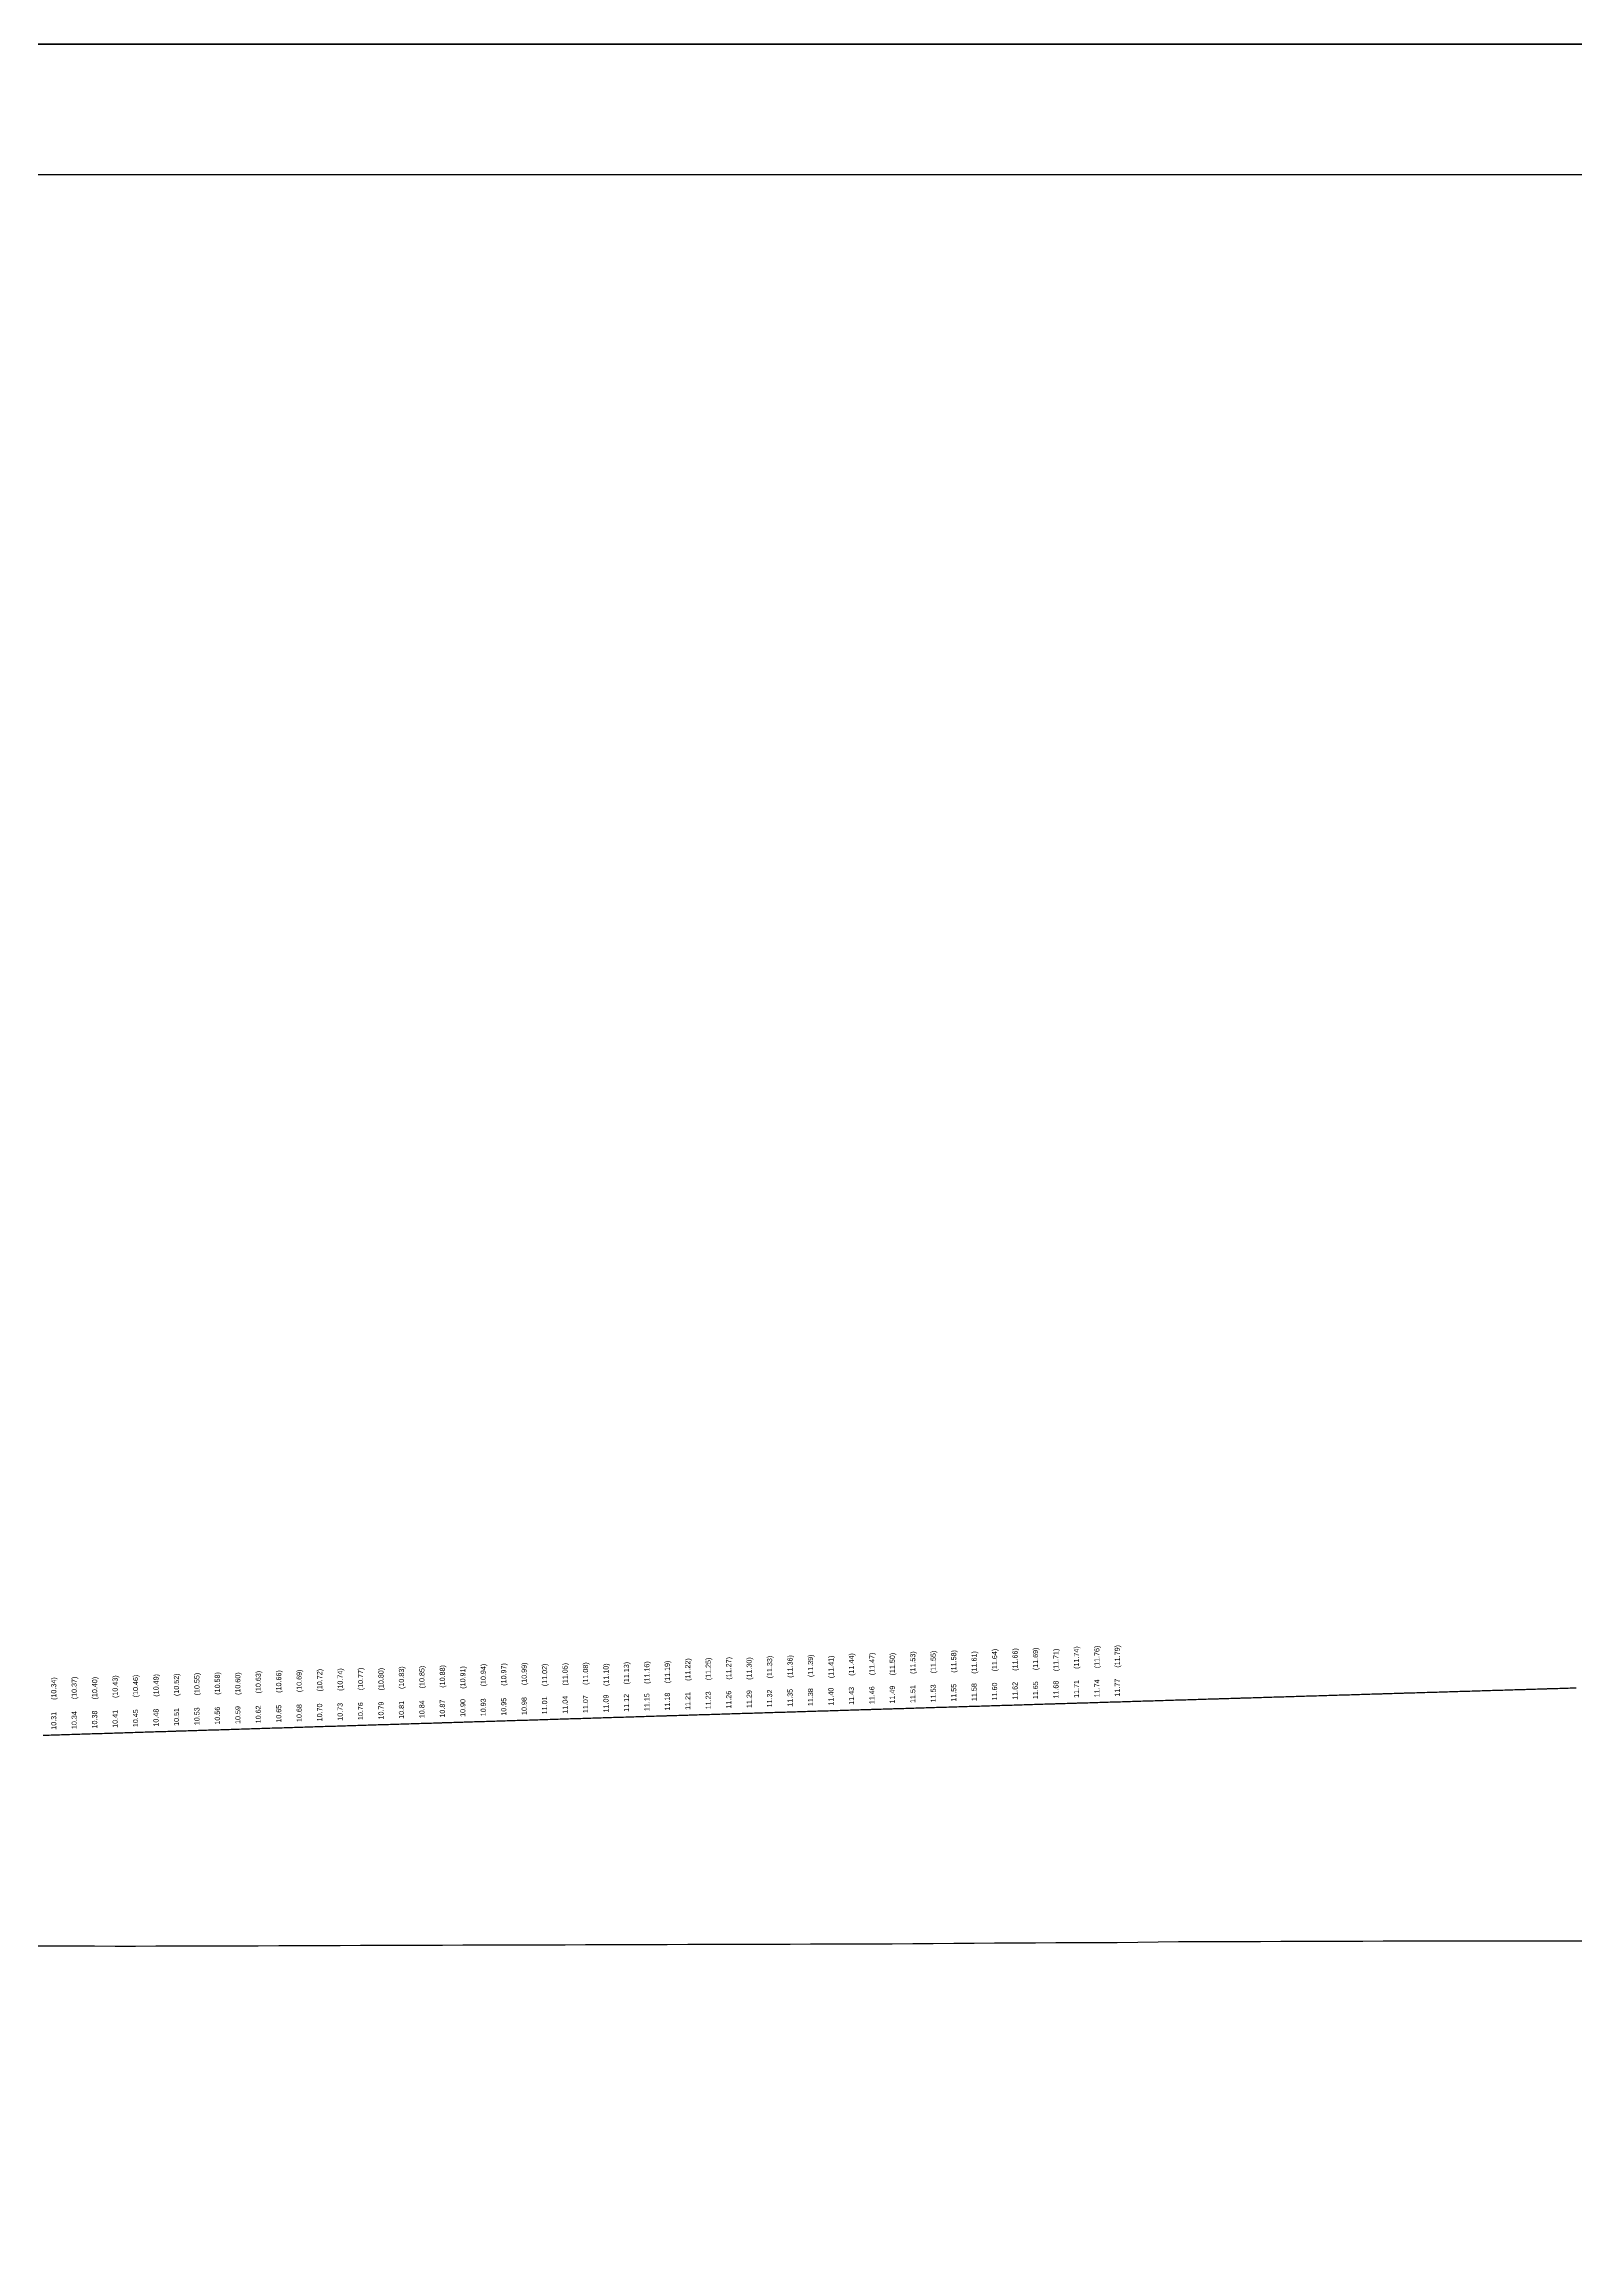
# Model space of a CAD drawing. Header units: millimetres. Extents: x 1864 to 10174863, y -4887456 to 5366151.
# Drawn here: x 5203639 to 5278528, y -10390 to 97511 of the extents above; entities that cross this region are included whole.
import ezdxf
from ezdxf import colors
from ezdxf.entities.mleader import LeaderData, LeaderLine
from ezdxf.enums import TextEntityAlignment as Align
from ezdxf.math import Vec2, Vec3

# ---------------------------------------------------------------- set-up
doc = ezdxf.new("R2010")
doc.units = ezdxf.units.MM
doc.layers.add('1-Бетон', color=106, linetype='Continuous', lineweight=35)
doc.layers.add('ИС_Выноска', color=3, linetype='Continuous', lineweight=18)
for name, color, linetype in [('Красный профиль', 1, 'Continuous'), ('Рабочие отметки', 7, 'Continuous'), ('Рабочие отметки доп.', 7, 'Continuous'), ('Черный профиль', 3, 'Continuous')]:
    doc.layers.add(name, color=color, linetype=linetype)
doc.styles.add('0', font='isocpeur.ttf', dxfattribs={"width": 0.8, "oblique": 15})
doc.styles.get("Standard").update_dxf_attribs({"font": 'arial.ttf'})

msp = doc.modelspace()

# ---------------------------------------------------------------- linework, layer by layer
at = {"color": 1}
msp.add_lwpolyline([(5078357.1, 91146.6), (5647379.8, 91146.6), (5647379.8, -72566.7), (5078357.1, -72566.7)], close=True, dxfattribs=at)
at = {"layer": '1-Бетон', "color": 6}
msp.add_lwpolyline([(5064084.8, 97510.8), (5989435.8, 97510.8), (5989435.8, -105940.4), (5064084.8, -105940.4)], close=True, dxfattribs=at)
at = {"layer": 'Красный профиль', "linetype": 'Continuous', "flags": 128}
msp.add_lwpolyline([(5203585.4, 14860.6), (5203685.3, 14863.7), (5203785.3, 14866.9), (5203885.2, 14870.1), (5203985.2, 14873.2), (5204085.1, 14876.4), (5204107.7, 14877.1), (5204185.1, 14879.5), (5204285, 14882.7), (5204385, 14885.8), (5204484.9, 14889), (5204584.9, 14892.1), (5204684.8, 14895.3), (5204784.8, 14898.4), (5204884.7, 14901.6), (5204984.7, 14904.8), (5205084.6, 14907.9), (5205107.7, 14908.6), (5205184.6, 14911.1), (5205284.5, 14914.2), (5205384.5, 14917.4), (5205484.4, 14920.5), (5205584.4, 14923.7), (5205684.3, 14926.8), (5205784.3, 14930), (5205884.2, 14933.1), (5205984.2, 14936.3), (5206084.1, 14939.4), (5206107.7, 14940.2), (5206184.1, 14942.6), (5206284, 14945.7), (5206384, 14948.9), (5206483.9, 14952), (5206583.9, 14955.2), (5206683.8, 14958.3), (5206783.8, 14961.5), (5206883.7, 14964.6), (5206983.7, 14967.8), (5207083.6, 14970.9), (5207107.7, 14971.7), (5207183.6, 14974.1), (5207283.5, 14977.2), (5207383.5, 14980.4), (5207483.4, 14983.5), (5207583.4, 14986.7), (5207683.3, 14989.8), (5207783.3, 14993), (5207883.2, 14996.1), (5207983.2, 14999.3), (5208083.1, 15002.4), (5208107.7, 15003.2), (5208183.1, 15005.6), (5208283, 15008.7), (5208383, 15011.9), (5208482.9, 15015), (5208582.9, 15018.2), (5208682.8, 15021.3), (5208782.8, 15024.5), (5208882.7, 15027.6), (5208982.7, 15030.8), (5209082.6, 15033.9), (5209107.7, 15034.7), (5209182.6, 15037), (5209282.5, 15040.2), (5209382.5, 15043.3), (5209482.4, 15046.5), (5209582.4, 15049.6), (5209682.3, 15052.8), (5209782.3, 15055.9), (5209882.2, 15059.1), (5209982.2, 15062.2), (5210082.1, 15065.4), (5210107.7, 15066.2), (5210182.1, 15068.5), (5210282, 15071.6), (5210382, 15074.8), (5210481.9, 15077.9), (5210581.9, 15081.1), (5210681.8, 15084.2), (5210781.8, 15087.4), (5210881.7, 15090.5), (5210981.7, 15093.6), (5211081.6, 15096.8), (5211107.7, 15097.6), (5211181.6, 15099.9), (5211281.5, 15103.1), (5211381.5, 15106.2), (5211481.4, 15109.4), (5211581.4, 15112.5), (5211681.3, 15115.6), (5211781.3, 15118.8), (5211881.2, 15121.9), (5211981.2, 15125.1), (5212081.1, 15128.2), (5212107.7, 15129), (5212181.1, 15131.3), (5212281, 15134.5), (5212381, 15137.6), (5212480.9, 15140.8), (5212580.9, 15143.9), (5212680.8, 15147), (5212780.8, 15150.2), (5212880.7, 15153.3), (5212980.7, 15156.5), (5213080.6, 15159.6), (5213107.7, 15160.5), (5213180.6, 15162.7), (5213280.5, 15165.9), (5213380.5, 15169), (5213480.4, 15172.2), (5213580.4, 15175.3), (5213680.3, 15178.4), (5213780.3, 15181.6), (5213880.2, 15184.7), (5213980.2, 15187.9), (5214080.1, 15191), (5214107.7, 15191.9), (5214180.1, 15194.1), (5214280, 15197.3), (5214380, 15200.4), (5214479.9, 15203.5), (5214579.9, 15206.7), (5214679.8, 15209.8), (5214779.8, 15213), (5214879.7, 15216.1), (5214979.7, 15219.2), (5215079.6, 15222.4), (5215107.7, 15223.2), (5215179.6, 15225.5), (5215279.5, 15228.6), (5215379.5, 15231.8), (5215479.4, 15234.9), (5215579.4, 15238), (5215679.3, 15241.2), (5215779.3, 15244.3), (5215879.2, 15247.4), (5215979.2, 15250.6), (5216079.1, 15253.7), (5216107.7, 15254.6), (5216179.1, 15256.8), (5216279, 15260), (5216379, 15263.1), (5216478.9, 15266.2), (5216578.9, 15269.4), (5216678.8, 15272.5), (5216778.8, 15275.6), (5216878.7, 15278.8), (5216978.7, 15281.9), (5217078.6, 15285), (5217107.7, 15285.9), (5217178.6, 15288.2), (5217278.6, 15291.3), (5217378.5, 15294.4), (5217478.5, 15297.6), (5217578.4, 15300.7), (5217678.4, 15303.8), (5217778.3, 15307), (5217878.3, 15310.1), (5217978.2, 15313.2), (5218078.2, 15316.4), (5218107.7, 15317.3), (5218178.1, 15319.5), (5218278.1, 15322.6), (5218378, 15325.7), (5218478, 15328.9), (5218577.9, 15332), (5218677.9, 15335.1), (5218777.8, 15338.3), (5218877.8, 15341.4), (5218977.7, 15344.5), (5219077.7, 15347.6), (5219107.7, 15348.6), (5219177.6, 15350.8), (5219277.6, 15353.9), (5219377.5, 15357), (5219477.5, 15360.2), (5219577.4, 15363.3), (5219677.4, 15366.4), (5219777.3, 15369.5), (5219877.3, 15372.7), (5219977.2, 15375.8), (5220077.2, 15378.9), (5220107.7, 15379.9), (5220177.1, 15382.1), (5220277.1, 15385.2), (5220377, 15388.3), (5220477, 15391.4), (5220576.9, 15394.6), (5220676.9, 15397.7), (5220776.8, 15400.8), (5220876.8, 15403.9), (5220976.7, 15407.1), (5221076.7, 15410.2), (5221107.7, 15411.2), (5221176.6, 15413.3), (5221276.6, 15416.4), (5221376.5, 15419.6), (5221476.5, 15422.7), (5221576.4, 15425.8), (5221676.4, 15428.9), (5221776.3, 15432.1), (5221876.3, 15435.2), (5221976.2, 15438.3), (5222076.2, 15441.4), (5222107.7, 15442.4), (5222176.1, 15444.6), (5222276.1, 15447.7), (5222376, 15450.8), (5222476, 15453.9), (5222575.9, 15457), (5222675.9, 15460.2), (5222775.8, 15463.3), (5222875.8, 15466.4), (5222975.7, 15469.5), (5223075.7, 15472.7), (5223107.7, 15473.7), (5223175.6, 15475.8), (5223275.6, 15478.9), (5223375.5, 15482), (5223475.5, 15485.1), (5223575.4, 15488.3), (5223675.4, 15491.4), (5223775.3, 15494.5), (5223875.3, 15497.6), (5223975.2, 15500.7), (5224075.2, 15503.9), (5224107.7, 15504.9), (5224175.1, 15507), (5224275.1, 15510.1), (5224375, 15513.2), (5224475, 15516.3), (5224574.9, 15519.5), (5224674.9, 15522.6), (5224774.8, 15525.7), (5224874.8, 15528.8), (5224974.7, 15531.9), (5225074.7, 15535.1), (5225107.7, 15536.1), (5225174.6, 15538.2), (5225274.6, 15541.3), (5225374.5, 15544.4), (5225474.5, 15547.5), (5225574.4, 15550.6), (5225674.4, 15553.8), (5225774.3, 15556.9), (5225874.3, 15560), (5225974.2, 15563.1), (5226074.2, 15566.2), (5226107.7, 15567.3), (5226174.1, 15569.3), (5226274.1, 15572.5), (5226374, 15575.6), (5226474, 15578.7), (5226573.9, 15581.8), (5226673.9, 15584.9), (5226773.8, 15588), (5226873.8, 15591.2), (5226973.7, 15594.3), (5227073.7, 15597.4), (5227107.7, 15598.5), (5227173.6, 15600.5), (5227273.6, 15603.6), (5227373.5, 15606.7), (5227473.5, 15609.8), (5227573.4, 15613), (5227673.4, 15616.1), (5227773.3, 15619.2), (5227873.3, 15622.3), (5227973.2, 15625.4), (5228073.2, 15628.5), (5228107.7, 15629.6), (5228173.1, 15631.6), (5228273.1, 15634.8), (5228373, 15637.9), (5228473, 15641), (5228572.9, 15644.1), (5228672.9, 15647.2), (5228772.8, 15650.3), (5228872.8, 15653.4), (5228972.7, 15656.5), (5229072.7, 15659.7), (5229107.7, 15660.7), (5229172.6, 15662.8), (5229272.6, 15665.9), (5229372.5, 15669), (5229472.5, 15672.1), (5229572.4, 15675.2), (5229672.4, 15678.3), (5229772.3, 15681.4), (5229872.3, 15684.5), (5229972.2, 15687.6), (5230072.2, 15690.8), (5230107.7, 15691.9), (5230172.1, 15693.9), (5230272.1, 15697), (5230372, 15700.1), (5230472, 15703.2), (5230571.9, 15706.3), (5230671.9, 15709.4), (5230771.8, 15712.5), (5230871.8, 15715.6), (5230971.7, 15718.7), (5231071.7, 15721.8), (5231107.7, 15723), (5231171.6, 15724.9), (5231271.6, 15728.1), (5231371.5, 15731.2), (5231471.5, 15734.3), (5231571.4, 15737.4), (5231671.4, 15740.5), (5231771.3, 15743.6), (5231871.3, 15746.7), (5231971.2, 15749.8), (5232071.2, 15752.9), (5232107.7, 15754), (5232171.1, 15756), (5232271.1, 15759.1), (5232371, 15762.2), (5232471, 15765.3), (5232570.9, 15768.4), (5232670.9, 15771.5), (5232770.8, 15774.6), (5232870.8, 15777.8), (5232970.7, 15780.9), (5233070.7, 15784), (5233107.7, 15785.1), (5233170.6, 15787.1), (5233270.6, 15790.2), (5233370.5, 15793.3), (5233470.5, 15796.4), (5233570.4, 15799.5), (5233670.4, 15802.6), (5233770.3, 15805.7), (5233870.3, 15808.8), (5233970.2, 15811.9), (5234070.2, 15815), (5234107.7, 15816.2), (5234170.1, 15818.1), (5234270.1, 15821.2), (5234370, 15824.3), (5234470, 15827.4), (5234569.9, 15830.5), (5234669.9, 15833.6), (5234769.8, 15836.7), (5234869.8, 15839.8), (5234969.7, 15842.9), (5235069.7, 15846), (5235107.7, 15847.2), (5235169.7, 15849.1), (5235269.6, 15852.2), (5235369.6, 15855.3), (5235469.5, 15858.4), (5235569.5, 15861.5), (5235669.4, 15864.6), (5235769.4, 15867.7), (5235869.3, 15870.8), (5235969.3, 15873.9), (5236069.2, 15877), (5236107.7, 15878.2), (5236169.2, 15880.1), (5236269.1, 15883.2), (5236369.1, 15886.3), (5236469, 15889.4), (5236569, 15892.5), (5236668.9, 15895.6), (5236768.9, 15898.7), (5236868.8, 15901.8), (5236968.8, 15904.9), (5237068.7, 15908), (5237107.7, 15909.2), (5237168.7, 15911.1), (5237268.6, 15914.2), (5237368.6, 15917.3), (5237468.5, 15920.4), (5237568.5, 15923.5), (5237668.4, 15926.6), (5237768.4, 15929.7), (5237868.3, 15932.8), (5237968.3, 15935.9), (5238068.2, 15939), (5238107.7, 15940.2), (5238168.2, 15942.1), (5238268.1, 15945.1), (5238368.1, 15948.2), (5238468, 15951.3), (5238568, 15954.4), (5238667.9, 15957.5), (5238767.9, 15960.6), (5238867.8, 15963.7), (5238967.8, 15966.8), (5239067.7, 15969.9), (5239107.7, 15971.1), (5239167.7, 15973), (5239267.6, 15976.1), (5239367.6, 15979.2), (5239467.5, 15982.3), (5239567.5, 15985.4), (5239667.4, 15988.5), (5239767.4, 15991.6), (5239867.3, 15994.6), (5239967.3, 15997.7), (5240067.2, 16000.8), (5240107.7, 16002.1), (5240167.2, 16003.9), (5240267.1, 16007), (5240367.1, 16010.1), (5240467, 16013.2), (5240567, 16016.3), (5240666.9, 16019.4), (5240766.9, 16022.5), (5240866.8, 16025.6), (5240966.8, 16028.7), (5241066.7, 16031.7), (5241107.7, 16033), (5241166.7, 16034.8), (5241266.6, 16037.9), (5241366.6, 16041), (5241466.5, 16044.1), (5241566.5, 16047.2), (5241666.4, 16050.3), (5241766.4, 16053.4), (5241866.3, 16056.5), (5241966.3, 16059.6), (5242066.2, 16062.6), (5242107.7, 16063.9), (5242166.2, 16065.7), (5242266.1, 16068.8), (5242366.1, 16071.9), (5242466, 16075), (5242566, 16078.1), (5242665.9, 16081.2), (5242765.9, 16084.3), (5242865.8, 16087.3), (5242965.8, 16090.4), (5243065.7, 16093.5), (5243107.7, 16094.8), (5243165.7, 16096.6), (5243265.6, 16099.7), (5243365.6, 16102.8), (5243465.5, 16105.9), (5243565.5, 16108.9), (5243665.4, 16112), (5243765.4, 16115.1), (5243865.3, 16118.2), (5243965.3, 16121.3), (5244065.2, 16124.4), (5244107.7, 16125.7), (5244165.2, 16127.5), (5244265.1, 16130.5), (5244365.1, 16133.6), (5244465, 16136.7), (5244565, 16139.8), (5244664.9, 16142.9), (5244764.9, 16146), (5244864.8, 16149.1), (5244964.8, 16152.1), (5245064.7, 16155.2), (5245107.7, 16156.5), (5245164.7, 16158.3), (5245264.6, 16161.4), (5245364.6, 16164.5), (5245464.5, 16167.5), (5245564.5, 16170.6), (5245664.4, 16173.7), (5245764.4, 16176.8), (5245864.3, 16179.9), (5245964.3, 16183), (5246064.2, 16186), (5246107.7, 16187.4), (5246164.2, 16189.1), (5246264.1, 16192.2), (5246364.1, 16195.3), (5246464, 16198.4), (5246564, 16201.4), (5246663.9, 16204.5), (5246763.9, 16207.6), (5246863.8, 16210.7), (5246963.8, 16213.8), (5247063.7, 16216.8), (5247107.7, 16218.2), (5247163.7, 16219.9), (5247263.6, 16223), (5247363.6, 16226.1), (5247463.5, 16229.2), (5247563.5, 16232.2), (5247663.4, 16235.3), (5247763.4, 16238.4), (5247863.3, 16241.5), (5247963.3, 16244.6), (5248063.2, 16247.6), (5248107.7, 16249), (5248163.2, 16250.7), (5248263.1, 16253.8), (5248363.1, 16256.9), (5248463, 16259.9), (5248563, 16263), (5248662.9, 16266.1), (5248762.9, 16269.2), (5248862.8, 16272.3), (5248962.8, 16275.3), (5249062.7, 16278.4), (5249107.7, 16279.8), (5249162.7, 16281.5), (5249262.6, 16284.6), (5249362.6, 16287.6), (5249462.5, 16290.7), (5249562.5, 16293.8), (5249662.4, 16296.9), (5249762.4, 16299.9), (5249862.3, 16303), (5249962.3, 16306.1), (5250062.2, 16309.2), (5250107.7, 16310.6), (5250162.2, 16312.2), (5250262.1, 16315.3), (5250362.1, 16318.4), (5250462, 16321.5), (5250562, 16324.5), (5250661.9, 16327.6), (5250761.9, 16330.7), (5250861.8, 16333.8), (5250961.8, 16336.8), (5251061.7, 16339.9), (5251107.7, 16341.3), (5251161.7, 16343), (5251261.6, 16346), (5251361.6, 16349.1), (5251461.5, 16352.2), (5251561.5, 16355.3), (5251661.4, 16358.3), (5251761.4, 16361.4), (5251861.3, 16364.5), (5251961.3, 16367.5), (5252061.2, 16370.6), (5252107.7, 16372), (5252161.2, 16373.7), (5252261.1, 16376.8), (5252361.1, 16379.8), (5252461, 16382.9), (5252561, 16386), (5252660.9, 16389), (5252760.9, 16392.1), (5252860.9, 16395.2), (5252960.8, 16398.3), (5253060.8, 16401.3), (5253107.7, 16402.8), (5253160.7, 16404.4), (5253260.7, 16407.5), (5253360.6, 16410.5), (5253460.6, 16413.6), (5253560.5, 16416.7), (5253660.5, 16419.7), (5253760.4, 16422.8), (5253860.4, 16425.9), (5253960.3, 16428.9), (5254060.3, 16432), (5254107.7, 16433.5), (5254160.2, 16435.1), (5254260.2, 16438.1), (5254360.1, 16441.2), (5254460.1, 16444.3), (5254560, 16447.3), (5254660, 16450.4), (5254759.9, 16453.5), (5254859.9, 16456.5), (5254959.8, 16459.6), (5255059.8, 16462.7), (5255107.7, 16464.1), (5255159.7, 16465.7), (5255259.7, 16468.8), (5255359.6, 16471.9), (5255459.6, 16474.9), (5255559.5, 16478), (5255659.5, 16481.1), (5255759.4, 16484.1), (5255859.4, 16487.2), (5255959.3, 16490.3), (5256059.3, 16493.3), (5256107.7, 16494.8), (5256159.2, 16496.4), (5256259.2, 16499.5), (5256359.1, 16502.5), (5256459.1, 16505.6), (5256559, 16508.6), (5256659, 16511.7), (5256758.9, 16514.8), (5256858.9, 16517.8), (5256958.8, 16520.9), (5257058.8, 16524), (5257107.7, 16525.5), (5257158.7, 16527), (5257258.7, 16530.1), (5257358.6, 16533.1), (5257458.6, 16536.2), (5257558.5, 16539.3), (5257658.5, 16542.3), (5257758.4, 16545.4), (5257858.4, 16548.4), (5257958.3, 16551.5), (5258058.3, 16554.6), (5258107.7, 16556.1), (5258158.2, 16557.6), (5258258.2, 16560.7), (5258358.1, 16563.8), (5258458.1, 16566.8), (5258558, 16569.9), (5258658, 16572.9), (5258757.9, 16576), (5258857.9, 16579), (5258957.8, 16582.1), (5259057.8, 16585.2), (5259107.7, 16586.7), (5259157.7, 16588.2), (5259257.7, 16591.3), (5259357.6, 16594.3), (5259457.6, 16597.4), (5259557.5, 16600.5), (5259657.5, 16603.5), (5259757.4, 16606.6), (5259857.4, 16609.6), (5259957.3, 16612.7), (5260057.3, 16615.7), (5260107.7, 16617.3), (5260157.2, 16618.8), (5260257.2, 16621.9), (5260357.1, 16624.9), (5260457.1, 16628), (5260557, 16631), (5260657, 16634.1), (5260756.9, 16637.1), (5260856.9, 16640.2), (5260956.8, 16643.3), (5261056.8, 16646.3), (5261107.7, 16647.9), (5261156.7, 16649.4), (5261256.7, 16652.4), (5261356.6, 16655.5), (5261456.6, 16658.5), (5261556.5, 16661.6), (5261656.5, 16664.6), (5261756.4, 16667.7), (5261856.4, 16670.7), (5261956.3, 16673.8), (5262056.3, 16676.9), (5262107.7, 16678.4), (5262156.2, 16679.9), (5262256.2, 16683), (5262356.1, 16686), (5262456.1, 16689.1), (5262556, 16692.1), (5262656, 16695.2), (5262755.9, 16698.2), (5262855.9, 16701.3), (5262955.8, 16704.3), (5263055.8, 16707.4), (5263107.7, 16709), (5263155.7, 16710.4), (5263255.7, 16713.5), (5263355.6, 16716.5), (5263455.6, 16719.6), (5263555.5, 16722.6), (5263655.5, 16725.7), (5263755.4, 16728.7), (5263855.4, 16731.8), (5263955.3, 16734.8), (5264055.3, 16737.9), (5264107.7, 16739.5), (5264155.2, 16740.9), (5264255.2, 16744), (5264355.1, 16747), (5264455.1, 16750.1), (5264555, 16753.1), (5264655, 16756.2), (5264754.9, 16759.2), (5264854.9, 16762.3), (5264954.8, 16765.3), (5265054.8, 16768.4), (5265107.7, 16770), (5265154.7, 16771.4), (5265254.7, 16774.5), (5265354.6, 16777.5), (5265454.6, 16780.6), (5265554.5, 16783.6), (5265654.5, 16786.7), (5265754.4, 16789.7), (5265854.4, 16792.8), (5265954.3, 16795.8), (5266054.3, 16798.9), (5266107.7, 16800.5), (5266154.2, 16801.9), (5266254.2, 16804.9), (5266354.1, 16808), (5266454.1, 16811), (5266554, 16814.1), (5266654, 16817.1), (5266753.9, 16820.2), (5266853.9, 16823.2), (5266953.8, 16826.3), (5267053.8, 16829.3), (5267107.7, 16831), (5267153.7, 16832.4), (5267253.7, 16835.4), (5267353.6, 16838.4), (5267453.6, 16841.5), (5267553.5, 16844.5), (5267653.5, 16847.6), (5267753.4, 16850.6), (5267853.4, 16853.7), (5267953.3, 16856.7), (5268053.3, 16859.8), (5268107.7, 16861.4), (5268153.2, 16862.8), (5268253.2, 16865.8), (5268353.1, 16868.9), (5268453.1, 16871.9), (5268553, 16875), (5268653, 16878), (5268752.9, 16881), (5268852.9, 16884.1), (5268952.8, 16887.1), (5269052.8, 16890.2), (5269107.7, 16891.8), (5269152.7, 16893.2), (5269252.7, 16896.3), (5269352.6, 16899.3), (5269452.6, 16902.3), (5269552.5, 16905.4), (5269652.5, 16908.4), (5269752.4, 16911.5), (5269852.4, 16914.5), (5269952.3, 16917.5), (5270052.3, 16920.6), (5270107.7, 16922.3), (5270152.2, 16923.6), (5270252.2, 16926.7), (5270352.1, 16929.7), (5270452.1, 16932.7), (5270552, 16935.8), (5270652, 16938.8), (5270752, 16941.9), (5270851.9, 16944.9), (5270951.9, 16947.9), (5271051.8, 16951), (5271107.7, 16952.7), (5271151.8, 16954), (5271251.7, 16957), (5271351.7, 16960.1), (5271451.6, 16963.1), (5271551.6, 16966.2), (5271651.5, 16969.2), (5271751.5, 16972.2), (5271851.4, 16975.3), (5271951.4, 16978.3), (5272051.3, 16981.3), (5272107.7, 16983), (5272151.3, 16984.4), (5272251.2, 16987.4), (5272351.2, 16990.4), (5272451.1, 16993.5), (5272551.1, 16996.5), (5272651, 16999.5), (5272751, 17002.6), (5272850.9, 17005.6), (5272950.9, 17008.7), (5273050.8, 17011.7), (5273107.7, 17013.4), (5273150.8, 17014.7), (5273250.7, 17017.8), (5273350.7, 17020.8), (5273450.6, 17023.8), (5273550.6, 17026.9), (5273650.5, 17029.9), (5273750.5, 17032.9), (5273850.4, 17036), (5273950.4, 17039), (5274050.3, 17042), (5274107.7, 17043.8), (5274150.3, 17045.1), (5274250.2, 17048.1), (5274350.2, 17051.1), (5274450.1, 17054.2), (5274550.1, 17057.2), (5274650, 17060.2), (5274750, 17063.2), (5274849.9, 17066.3), (5274949.9, 17069.3), (5275049.8, 17072.3), (5275107.7, 17074.1), (5275149.8, 17075.4), (5275249.7, 17078.4), (5275349.7, 17081.4), (5275449.6, 17084.5), (5275549.6, 17087.5), (5275649.5, 17090.5), (5275749.5, 17093.6), (5275849.4, 17096.6), (5275949.4, 17099.6), (5276049.3, 17102.6), (5276107.7, 17104.4), (5276149.3, 17105.7), (5276249.2, 17108.7), (5276349.2, 17111.7), (5276449.1, 17114.8), (5276549.1, 17117.8), (5276649, 17120.8), (5276749, 17123.8), (5276848.9, 17126.9), (5276948.9, 17129.9), (5277048.8, 17132.9), (5277107.7, 17134.7), (5277148.8, 17136), (5277248.7, 17139), (5277348.7, 17142), (5277448.6, 17145), (5277548.6, 17148.1), (5277648.5, 17151.1), (5277748.5, 17154.1), (5277848.4, 17157.1), (5277948.4, 17160.2), (5278048.3, 17163.2), (5278107.7, 17165), (5278148.3, 17166.2), (5278248.2, 17169.2), (5278348.2, 17172.3), (5278448.1, 17175.3), (5278548.1, 17178.3)], dxfattribs=at)
at = {"layer": 'Черный профиль', "linetype": 'Continuous', "flags": 128}
msp.add_lwpolyline([(5203107.7, 4571.3), (5204107.7, 4567.9), (5205107.7, 4564.6), (5206107.7, 4561.2), (5207107.7, 4557.9), (5208107.7, 4555.5), (5209107.7, 4558.1), (5210107.7, 4560.7), (5211107.7, 4563.3), (5212107.7, 4566.1), (5213107.7, 4569), (5214107.7, 4572.1), (5215107.7, 4575.8), (5216107.7, 4579.5), (5217107.7, 4583.2), (5218107.7, 4586.9), (5219107.7, 4590.7), (5220107.7, 4594.4), (5221107.7, 4597.6), (5222107.7, 4600.8), (5223107.7, 4604), (5224107.7, 4607.2), (5225107.7, 4610.3), (5226107.7, 4613.5), (5227107.7, 4616.7), (5228107.7, 4619.9), (5229107.7, 4623.1), (5230107.7, 4626.3), (5231107.7, 4629.5), (5232107.7, 4632.4), (5233107.7, 4635.4), (5234107.7, 4638.2), (5235107.7, 4640.9), (5236107.7, 4643.6), (5237107.7, 4646.3), (5238107.7, 4649), (5239107.7, 4651.7), (5240107.7, 4654.5), (5241107.7, 4657.2), (5242107.7, 4659.9), (5243107.7, 4662.6), (5244107.7, 4665.3), (5245107.7, 4668.4), (5246107.7, 4677.1), (5247107.7, 4685.8), (5248107.7, 4694.6), (5249107.7, 4703.3), (5250107.7, 4712), (5251107.7, 4716.8), (5252107.7, 4720.2), (5253107.7, 4722.9), (5254107.7, 4725), (5255107.7, 4726.5), (5256107.7, 4729.6), (5257107.7, 4741.9), (5258107.7, 4755.4), (5259107.7, 4770.1), (5260107.7, 4785.6), (5261107.7, 4785.1), (5262107.7, 4785.3), (5263107.7, 4786.1), (5264107.7, 4787.8), (5265107.7, 4790.5), (5266107.7, 4793.8), (5267107.7, 4797.1), (5268107.7, 4800.4), (5269107.7, 4803.8), (5270107.7, 4807.1), (5271107.7, 4810.4), (5272107.7, 4813.7), (5273107.7, 4816.2), (5274107.7, 4816.3), (5275107.7, 4816.4), (5276107.7, 4816.5), (5277107.7, 4816.7), (5278107.7, 4816.8), (5279107.7, 4816.9)], dxfattribs=at)

# ---------------------------------------------------------------- texts
at = {"layer": 'Рабочие отметки', "linetype": 'Continuous'}
for s, p in [('11.51', (5246107.7, 16437.4)), ('11.53', (5247107.7, 16468.2)), ('11.55', (5248107.7, 16499)), ('11.58', (5249107.7, 16529.8)), ('11.60', (5250107.7, 16560.6)), ('11.62', (5251107.7, 16591.3)), ('11.65', (5252107.7, 16622)), ('11.68', (5253107.7, 16652.8)), ('11.71', (5254107.7, 16683.5)), ('11.74', (5255107.7, 16714.1)), ('11.77', (5256107.7, 16744.8)), ('10.53', (5211107.7, 15347.6)), ('10.56', (5212107.7, 15379)), ('10.59', (5213107.7, 15410.5)), ('10.62', (5214107.7, 15441.9)), ('10.65', (5215107.7, 15473.2)), ('10.68', (5216107.7, 15504.6)), ('10.70', (5217107.7, 15535.9)), ('10.73', (5218107.7, 15567.3)), ('10.76', (5219107.7, 15598.6)), ('10.79', (5220107.7, 15629.9)), ('10.81', (5221107.7, 15661.2)), ('10.84', (5222107.7, 15692.4)), ('10.87', (5223107.7, 15723.7)), ('10.90', (5224107.7, 15754.9)), ('10.93', (5225107.7, 15786.1)), ('10.95', (5226107.7, 15817.3)), ('10.98', (5227107.7, 15848.5)), ('11.01', (5228107.7, 15879.6)), ('11.04', (5229107.7, 15910.7)), ('11.07', (5230107.7, 15941.9)), ('11.09', (5231107.7, 15973)), ('11.12', (5232107.7, 16004)), ('11.15', (5233107.7, 16035.1)), ('11.18', (5234107.7, 16066.2)), ('11.21', (5235107.7, 16097.2)), ('11.23', (5236107.7, 16128.2)), ('11.26', (5237107.7, 16159.2)), ('11.29', (5238107.7, 16190.2)), ('11.32', (5239107.7, 16221.1)), ('11.35', (5240107.7, 16252.1)), ('11.38', (5241107.7, 16283)), ('11.40', (5242107.7, 16313.9)), ('11.43', (5243107.7, 16344.8)), ('11.46', (5244107.7, 16375.7)), ('11.49', (5245107.7, 16406.5)), ('10.31', (5204107.7, 15127.1)), ('10.34', (5205107.7, 15158.6)), ('10.38', (5206107.7, 15190.2)), ('10.41', (5207107.7, 15221.7)), ('10.45', (5208107.7, 15253.2)), ('10.48', (5209107.7, 15284.7)), ('10.51', (5210107.7, 15316.2))]:
    msp.add_text(s, height=250, rotation=90.000002, dxfattribs=at).set_placement(p, align=Align.MIDDLE_LEFT)
at = {"layer": 'Рабочие отметки доп.', "linetype": 'Continuous'}
for s, p in [('(10.97)', (5226107.7, 17275.6)), ('(10.99)', (5227107.7, 17306.8)), ('(11.05)', (5229107.7, 17285.7)), ('(11.08)', (5230107.7, 17316.9)), ('(11.10)', (5231107.7, 17264.6)), ('(11.13)', (5232107.7, 17337.4)), ('(11.16)', (5233107.7, 17368.4)), ('(11.19)', (5234107.7, 17399.5)), ('(11.22)', (5235107.7, 17513.9)), ('(11.25)', (5236107.7, 17544.9)), ('(11.27)', (5237107.7, 17575.9)), ('(11.30)', (5238107.7, 17565.2)), ('(11.33)', (5239107.7, 17637.8)), ('(11.36)', (5240107.7, 17668.8)), ('(11.39)', (5241107.7, 17699.7)), ('(11.41)', (5242107.7, 17647.3)), ('(11.44)', (5243107.7, 17761.5)), ('(11.47)', (5244107.7, 17792.4)), ('(11.50)', (5245107.7, 17781.5)), ('(11.53)', (5246107.7, 17854)), ('(11.55)', (5247107.7, 17884.9)), ('(11.58)', (5248107.7, 17915.7)), ('(11.61)', (5249107.7, 17863.1)), ('(11.64)', (5250107.7, 17977.2)), ('(11.66)', (5251107.7, 18008)), ('(11.69)', (5252107.7, 18038.7)), ('(11.71)', (5253107.7, 17986.1)), ('(11.74)', (5254107.7, 18100.1)), ('(11.76)', (5255107.7, 18130.8)), ('(11.79)', (5256107.7, 18161.5)), ('(10.34)', (5204107.7, 16585.4)), ('(10.37)', (5205107.7, 16617)), ('(10.40)', (5206107.7, 16606.8)), ('(10.43)', (5207107.7, 16680)), ('(10.46)', (5208107.7, 16711.5)), ('(10.49)', (5209107.7, 16743)), ('(10.52)', (5210107.7, 16774.5)), ('(10.55)', (5211107.7, 16805.9)), ('(10.58)', (5212107.7, 16837.4)), ('(10.60)', (5213107.7, 16827.1)), ('(10.63)', (5214107.7, 16900.2)), ('(10.66)', (5215107.7, 16931.6)), ('(10.69)', (5216107.7, 16962.9)), ('(10.72)', (5217107.7, 16994.3)), ('(10.74)', (5218107.7, 17025.6)), ('(10.77)', (5219107.7, 17056.9)), ('(10.80)', (5220107.7, 17046.5)), ('(10.83)', (5221107.7, 17119.5)), ('(10.85)', (5222107.7, 17150.8)), ('(10.88)', (5223107.7, 17182)), ('(10.91)', (5224107.7, 17129.9)), ('(10.94)', (5225107.7, 17244.4)), ('(11.02)', (5228107.7, 17254.6))]:
    msp.add_text(s, height=250, rotation=90.000002, dxfattribs=at).set_placement(p, align=Align.MIDDLE_LEFT)

# ---------------------------------------------------------------- leaders
at = {"layer": 'ИС_Выноска', "ltscale": 0.5}
ml = msp.add_multileader_mtext('Standard', dxfattribs=at)
ml.set_content('\\A1;Асфальтобетон А16Вт по ГОСТ 58406.2-2020 на ПБВ60 по ГОСТ 52056-2003                                -50мм\\P\\pxql;Асфальтобетон А22 Нт по ГОСТ 58406.2-2020 на БНД 50/70 по ГОСТ 33133-2020                         -60мм\\PГидроизоляция                                      -5 мм\\PВыравнивающий слой                          -min 30 мм', color=256, style='0')
ml.set_leader_properties(color=256, linetype='ByLayer', lineweight=-1)
ml.build(insert=Vec2(0, 0))
ml.multileader.update_dxf_attribs({"text_left_attachment_type": 6, "text_right_attachment_type": 6, "dogleg_length": 0.36, "arrow_head_size": 450, "scale": 75})
ctx = ml.context
ctx.base_point, ctx.scale, ctx.char_height, ctx.arrow_head_size, ctx.landing_gap_size, ctx.plane_origin, ctx.plane_x_axis, ctx.plane_y_axis = Vec3(4438008, 51717.5, 5778.2), 75, 500, 450, 18, Vec3(4437427.9, 80742.9, 5778.2), Vec3(1, 0.00000002), Vec3(-0.00000002, 1)
ctx.left_attachment, ctx.right_attachment = 6, 6
notes = []
notes.append((ctx, [(0, (1, 1, 0), (4437936, 51717.5, 5778.2), (1, 0.00000002), 72, [(0, [(4437936, 41234.8, 5778.2)], 0, [])])]))
ctx.mtext.insert, ctx.mtext.text_direction, ctx.mtext.rotation, ctx.mtext.width, ctx.mtext.flow_direction = Vec3(4438026, 52367.5, 5778.2), Vec3(1, 0.00000002), 0.00000002, 15303.021, 5
for ctx, leaders in notes:
    for number, flags, end, landing, length, lines in leaders:
        leader = LeaderData()
        leader.index, (leader.has_last_leader_line, leader.has_dogleg_vector, leader.attachment_direction) = number, flags
        leader.last_leader_point, leader.dogleg_vector, leader.dogleg_length = Vec3(end), Vec3(landing), length
        for number, points, colour, breaks in lines:
            line = LeaderLine()
            line.index, line.vertices, line.color, line.breaks = number, Vec3.list(points), colors.encode_raw_color(colour), breaks
            leader.lines.append(line)
        ctx.leaders.append(leader)

doc.saveas('drawing.dxf')
